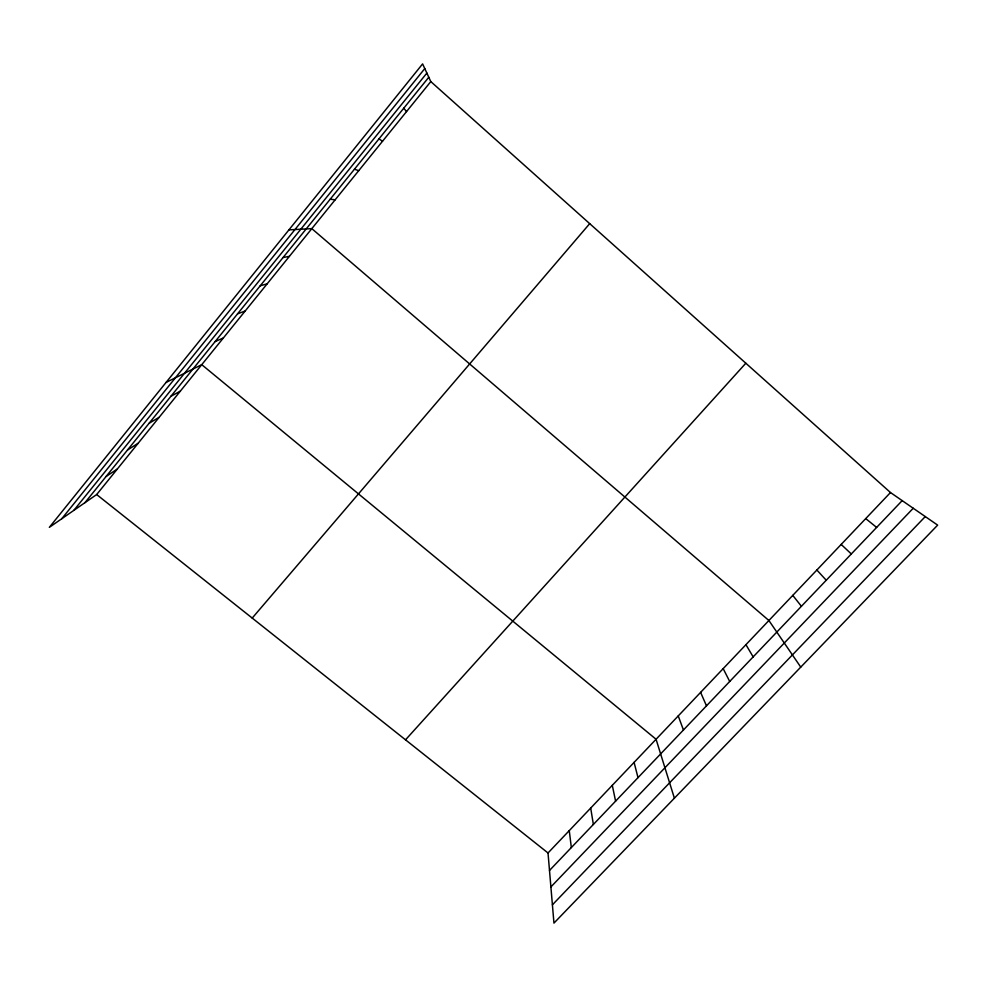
<?xml version="1.0" encoding="UTF-8"?>
<svg xmlns="http://www.w3.org/2000/svg" width="987" height="987" viewBox="0 0 987 987"><rect width="100%" height="100%" fill="white"/><g stroke="black" fill="none" stroke-linecap="round" stroke-linejoin="round"><path stroke-width="1.48" d="M61.762 518.743L424.78 68.572M73.84 510.365L426.865 73.087M84.931 502.679L428.79 77.233M96.664 494.549L430.801 81.588L422.609 63.896L49.35 527.342L96.664 494.549L548.019 852.978L553.954 923.104L937.65 525.121L890.484 492.538L430.801 81.588M252.216 618.072L589.708 223.642M405.534 739.818L745.827 363.216M548.019 852.978L890.484 492.538M549.5 870.46L902.18 500.619M550.894 886.943L913.234 508.256M552.412 904.808L925.275 516.583M106.127 476.45L117.293 469.047M127.52 449.986L138.118 443.299M149.111 423.263L159.129 417.328M170.911 396.293L180.35 391.123M166.038 382.462L201.755 364.672L656.071 739.263L674.392 798.187M215.129 341.576L223.358 337.961M237.559 313.829L245.158 311.016M260.21 285.811L267.169 283.812M283.084 257.508L289.388 256.361M288.944 229.86L311.818 228.639L768.898 620.502L800.753 667.113M330.201 199.214L335.148 199.806M354.469 169.184L358.7 170.689M378.983 138.846L382.5 141.277M865.722 518.607L876.629 527.416M841.183 544.442L851.312 553.954M816.866 570.03L826.242 580.245M403.757 108.2L406.533 111.58M792.771 595.383L801.419 606.289M745.938 644.671L753.155 656.898M723.175 668.631L729.714 681.474M700.61 692.38L706.482 705.841M678.242 715.92L683.448 729.998M634.086 762.396L638.009 777.645M612.298 785.331L615.592 801.16M590.695 808.069L593.372 824.466M569.265 830.622L571.337 847.562"/></g></svg>
